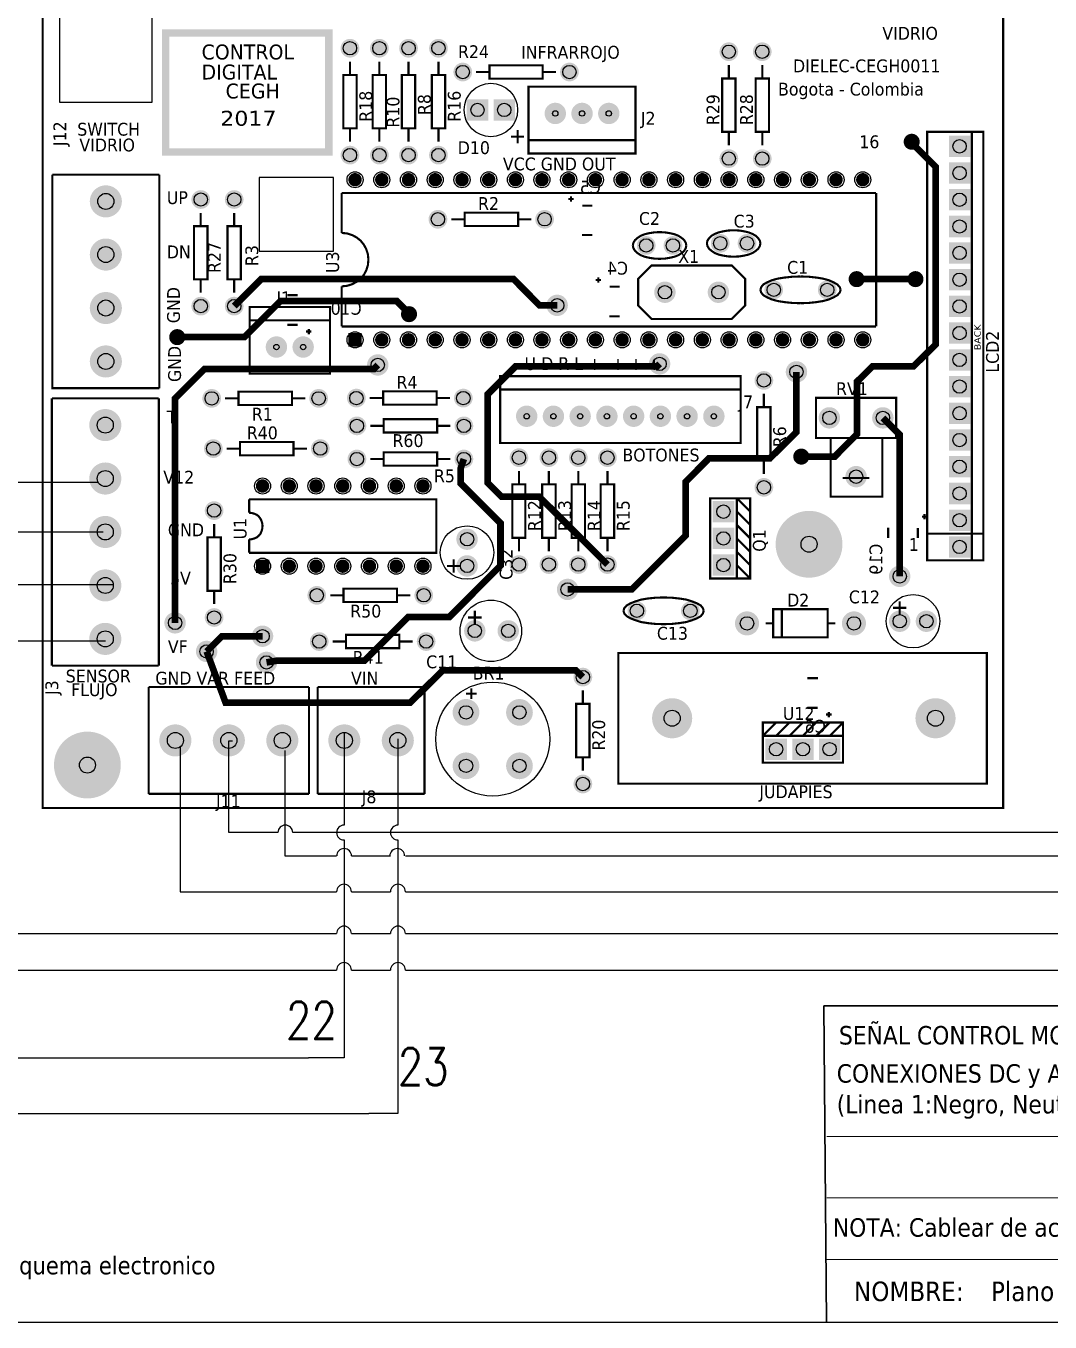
# Model space of a CAD drawing. Header units: millimetres. Extents: x 123.5 to 144.3, y 105.4 to 121.6.
# Drawn here: x 128.07 to 134.97, y 105.41 to 114.14 of the extents above; entities that cross this region are included whole.
import ezdxf
from ezdxf.enums import TextEntityAlignment as Align

# ---------------------------------------------------------------- set-up
doc = ezdxf.new("R2010")
doc.units = ezdxf.units.MM
doc.linetypes.add('CENTERX2', pattern=[20.32, 12.7, -2.54, 2.54, -2.54])
for name, color, linetype in [('12632256', 7, 'Continuous'), ('BLK_12AWG', 7, 'Continuous'), ('DESC', 250, 'Continuous'), ('WIRES', 7, 'Continuous')]:
    doc.layers.add(name, color=color, linetype=linetype)
doc.layers.add('WIRENO', color=7, linetype='Continuous', true_color=0x000000)
doc.styles.add('SLDTEXTSTYLE0', font='tahoma.ttf')
doc.styles.get("Standard").update_dxf_attribs({"font": 'tahoma.ttf'})
doc.styles.add('WD', font='romans.shx')

# ---------------------------------------------------------------- blocks, each defined once
blk = doc.blocks.new('EPAD')
at = {"const_width": 0.5}
blk.add_lwpolyline([(-0.25, 0, 1), (0.25, 0, 1)], format="xyb", close=True, dxfattribs=at)
blk = doc.blocks.new('RPAD')
blk.add_trace([(-0.5, -0.5), (-0.5, 0.5), (0.5, -0.5), (0.5, 0.5)])
blk = doc.blocks.new('tarr')
for points, const_width in [([(128.3571, 111.4191), (131.9491, 111.4191), (131.9491, 115.7411), (128.3571, 115.7411), (128.3571, 111.4191)], 0.008), ([(128.8171, 113.8741), (129.4271, 113.8741), (129.4271, 114.3191), (128.8171, 114.3191), (128.8171, 113.8741)], 0.028), ([(129.5061, 114.2121), (129.5061, 114.1621)], 0.008), ([(129.6161, 114.2121), (129.6161, 114.1621)], 0.008), ([(129.7251, 114.2121), (129.7251, 114.1621)], 0.008), ([(129.8371, 114.2121), (129.8371, 114.1621)], 0.008), ([(129.4811, 113.9621), (129.5311, 113.9621), (129.5311, 114.1621), (129.4811, 114.1621), (129.4811, 113.9621)], 0.008), ([(129.5911, 113.9621), (129.6411, 113.9621), (129.6411, 114.1621), (129.5911, 114.1621), (129.5911, 113.9621)], 0.008), ([(129.7001, 113.9621), (129.7501, 113.9621), (129.7501, 114.1621), (129.7001, 114.1621), (129.7001, 113.9621)], 0.008), ([(129.8121, 113.9621), (129.8621, 113.9621), (129.8621, 114.1621), (129.8121, 114.1621), (129.8121, 113.9621)], 0.008), ([(130.0281, 114.1731), (129.9781, 114.1731)], 0.008), ([(130.0281, 114.1481), (130.2271, 114.1481), (130.2271, 114.1981), (130.0281, 114.1981), (130.0281, 114.1481)], 0.008), ([(130.2771, 114.1731), (130.2271, 114.1731)], 0.008), ([(130.9231, 114.1491), (130.9231, 114.1991)], 0.008), ([(131.0481, 114.1491), (131.0481, 114.1991)], 0.008), ([(130.1741, 113.8681), (130.5741, 113.8681), (130.5741, 114.1181), (130.1741, 114.1181), (130.1741, 113.8681)], 0.008), ([(130.8981, 113.9491), (130.9481, 113.9491), (130.9481, 114.1491), (130.8981, 114.1491), (130.8981, 113.9491)], 0.008), ([(131.0231, 113.9491), (131.0731, 113.9491), (131.0731, 114.1491), (131.0231, 114.1491), (131.0231, 113.9491)], 0.008), ([(129.5061, 113.9621), (129.5061, 113.9121)], 0.008), ([(129.6161, 113.9621), (129.6161, 113.9121)], 0.008), ([(129.7251, 113.9621), (129.7251, 113.9121)], 0.008), ([(129.8371, 113.9621), (129.8371, 113.9121)], 0.008), ([(130.1571, 113.9311), (130.1081, 113.9311)], 0.008), ([(130.1331, 113.9061), (130.1331, 113.9561)], 0.008), ([(130.9231, 113.8991), (130.9231, 113.9491)], 0.008), ([(131.0481, 113.8991), (131.0481, 113.9491)], 0.008), ([(131.1941, 112.7341), (131.3191, 112.7341), (131.4021, 112.8181), (131.4021, 113.0141), (131.4611, 113.0721), (131.6141, 113.0721), (131.6961, 113.1531), (131.6961, 113.8191), (131.6051, 113.9101), (131.6071, 113.9121)], 0.025), ([(131.6651, 112.3461), (131.8751, 112.3461), (131.8751, 113.9491), (131.6651, 113.9491), (131.6651, 112.3461)], 0.008), ([(131.8321, 112.3491), (131.8321, 113.9461)], 0.008), ([(130.5741, 113.9181), (130.1741, 113.9181)], 0.008), ([(128.7931, 113.7891), (128.3931, 113.7891)], 0.008), ([(128.7931, 112.9901), (128.3931, 112.9901), (128.3931, 113.7891)], 0.008), ([(128.7931, 113.7891), (128.7931, 112.9901)], 0.008), ([(129.4751, 113.5711), (129.4751, 113.7201)], 0.008), ([(129.4751, 113.7201), (131.4741, 113.7201)], 0.008), ([(130.3431, 113.6981), (130.3231, 113.6981)], 0.008), ([(130.3331, 113.6881), (130.3331, 113.7081)], 0.008), ([(131.4741, 113.7201), (131.4741, 113.2211)], 0.008), ([(128.9481, 113.5961), (128.9481, 113.6461)], 0.008), ([(129.0731, 113.5961), (129.0731, 113.6461)], 0.008), ([(129.9351, 113.5971), (130.1351, 113.5971), (130.1351, 113.6471), (129.9351, 113.6471), (129.9351, 113.5971)], 0.008), ([(130.4131, 113.6731), (130.3751, 113.6731)], 0.008), ([(128.9231, 113.3971), (128.9731, 113.3971), (128.9731, 113.5961), (128.9231, 113.5961), (128.9231, 113.3971)], 0.008), ([(129.0481, 113.3971), (129.0981, 113.3971), (129.0981, 113.5961), (129.0481, 113.5961), (129.0481, 113.3971)], 0.008), ([(129.8851, 113.6221), (129.9351, 113.6221)], 0.008), ([(130.1351, 113.6221), (130.1841, 113.6221)], 0.008), ([(130.8411, 113.5321), (130.8431, 113.5421), (130.8491, 113.5511), (130.8581, 113.5601), (130.8701, 113.5671), (130.8851, 113.5731), (130.9021, 113.5771), (130.9211, 113.5801), (130.9411, 113.5811)], 0.008), ([(131.0411, 113.5321), (131.0391, 113.5421), (131.0331, 113.5511), (131.0241, 113.5601), (131.0121, 113.5671), (130.9971, 113.5731), (130.9801, 113.5771), (130.9611, 113.5801), (130.9411, 113.5811)], 0.008), ([(129.5751, 113.4711), (129.5731, 113.4911), (129.5671, 113.5101), (129.5581, 113.5271), (129.5461, 113.5421), (129.5311, 113.5541), (129.5141, 113.5631), (129.4951, 113.5691), (129.4751, 113.5711)], 0.008), ([(130.4131, 113.5631), (130.3741, 113.5631)], 0.008), ([(130.5641, 113.5241), (130.5661, 113.5341), (130.5721, 113.5441), (130.5811, 113.5521), (130.5931, 113.5601), (130.6081, 113.5661), (130.6251, 113.5701), (130.6441, 113.5731), (130.6641, 113.5741)], 0.008), ([(130.7641, 113.5241), (130.7621, 113.5341), (130.7561, 113.5441), (130.7471, 113.5521), (130.7351, 113.5601), (130.7201, 113.5661), (130.7031, 113.5701), (130.6841, 113.5731), (130.6641, 113.5741)], 0.008), ([(130.8411, 113.5321), (130.8431, 113.5221), (130.8491, 113.5121), (130.8581, 113.5041), (130.8701, 113.4961), (130.8851, 113.4901), (130.9021, 113.4861), (130.9211, 113.4831), (130.9411, 113.4821)], 0.008), ([(131.0411, 113.5321), (131.0391, 113.5221), (131.0331, 113.5121), (131.0241, 113.5041), (131.0121, 113.4961), (130.9971, 113.4901), (130.9801, 113.4861), (130.9611, 113.4831), (130.9411, 113.4821)], 0.008), ([(130.5641, 113.5241), (130.5661, 113.5141), (130.5721, 113.5041), (130.5811, 113.4961), (130.5931, 113.4881), (130.6081, 113.4821), (130.6251, 113.4781), (130.6441, 113.4751), (130.6641, 113.4741)], 0.008), ([(130.7641, 113.5241), (130.7621, 113.5141), (130.7561, 113.5041), (130.7471, 113.4961), (130.7351, 113.4881), (130.7201, 113.4821), (130.7031, 113.4781), (130.6841, 113.4751), (130.6641, 113.4741)], 0.008), ([(129.5751, 113.4711), (129.5731, 113.4501), (129.5671, 113.4311), (129.5581, 113.4141), (129.5461, 113.4001), (129.5311, 113.3881), (129.5141, 113.3791), (129.4951, 113.3731), (129.4751, 113.3711)], 0.008), ([(130.6341, 113.4491), (130.9341, 113.4491), (130.9841, 113.3991), (130.9841, 113.2991), (130.9341, 113.2491), (130.6341, 113.2491), (130.5841, 113.2991), (130.5841, 113.3991), (130.6341, 113.4491)], 0.008), ([(128.9481, 113.3471), (128.9481, 113.3971)], 0.008), ([(129.0731, 113.2971), (129.1741, 113.3981), (130.1181, 113.3981), (130.2151, 113.3001), (130.2811, 113.3001)], 0.025), ([(129.0731, 113.3471), (129.0731, 113.3971)], 0.008), ([(130.4451, 113.3951), (130.4251, 113.3951)], 0.008), ([(130.4351, 113.3851), (130.4351, 113.4051)], 0.008), ([(131.0411, 113.3581), (131.0441, 113.3681), (131.0521, 113.3781), (131.0661, 113.3861), (131.0841, 113.3941), (131.1061, 113.4001), (131.1321, 113.4041), (131.1601, 113.4071), (131.1911, 113.4081)], 0.008), ([(131.3411, 113.3581), (131.3381, 113.3681), (131.3291, 113.3781), (131.3151, 113.3861), (131.2971, 113.3941), (131.2751, 113.4001), (131.2501, 113.4041), (131.2221, 113.4071), (131.1911, 113.4081)], 0.008), ([(131.4011, 113.3981), (131.6311, 113.3981), (131.6211, 113.3981)], 0.025), ([(129.2721, 113.3381), (129.3111, 113.3381)], 0.008), ([(129.4751, 113.2211), (129.4751, 113.3711)], 0.008), ([(130.5151, 113.3701), (130.4771, 113.3701)], 0.008), ([(131.0411, 113.3581), (131.0441, 113.3481), (131.0521, 113.3381), (131.0661, 113.3301), (131.0841, 113.3221), (131.1061, 113.3161), (131.1321, 113.3121), (131.1601, 113.3091), (131.1911, 113.3081)], 0.008), ([(131.3411, 113.3581), (131.3381, 113.3481), (131.3291, 113.3381), (131.3151, 113.3301), (131.2971, 113.3221), (131.2751, 113.3161), (131.2501, 113.3121), (131.2221, 113.3091), (131.1911, 113.3081)], 0.008), ([(128.8601, 113.1811), (129.1111, 113.1811), (129.2461, 113.3161), (129.6811, 113.3161), (129.7271, 113.2701), (129.7271, 113.2671)], 0.025), ([(129.1311, 113.0441), (129.4311, 113.0441), (129.4311, 113.2941), (129.1311, 113.2941), (129.1311, 113.0441)], 0.008), ([(129.1311, 113.2441), (129.4311, 113.2441)], 0.008), ([(130.5151, 113.2591), (130.4761, 113.2591)], 0.008), ([(129.2721, 113.2271), (129.3101, 113.2271)], 0.008), ([(129.3421, 113.2021), (129.3621, 113.2021)], 0.008), ([(129.3521, 113.2121), (129.3521, 113.1921)], 0.008), ([(129.4751, 113.2211), (131.4741, 113.2211)], 0.008), ([(128.8521, 112.1121), (128.8521, 112.9521), (128.9621, 113.0621), (129.5961, 113.0621), (129.6101, 113.0771)], 0.025), ([(130.4691, 112.3301), (130.2141, 112.5841), (130.0731, 112.5841), (130.0211, 112.6361), (130.0211, 112.9671), (130.1261, 113.0721), (130.6551, 113.0721), (130.6641, 113.0811)], 0.025), ([(130.3201, 112.2371), (130.5601, 112.2371), (130.7611, 112.4381), (130.7611, 112.6391), (130.8481, 112.7271), (131.0761, 112.7271), (131.1761, 112.8261), (131.1761, 113.0511)], 0.025), ([(130.0681, 112.7851), (130.9671, 112.7851), (130.9671, 113.0351), (130.0681, 113.0351), (130.0681, 112.7851)], 0.008), ([(128.7911, 112.9521), (128.3911, 112.9521)], 0.008), ([(128.3911, 112.9521), (128.3911, 111.9521)], 0.008), ([(128.7911, 111.9521), (128.7911, 112.9521)], 0.008), ([(129.0891, 112.9521), (129.0391, 112.9521)], 0.008), ([(129.0891, 112.9271), (129.2891, 112.9271), (129.2891, 112.9771), (129.0891, 112.9771), (129.0891, 112.9271)], 0.008), ([(129.3391, 112.9521), (129.2891, 112.9521)], 0.008), ([(129.5801, 112.9531), (129.6301, 112.9531)], 0.008), ([(129.6301, 112.9281), (129.8301, 112.9281), (129.8301, 112.9781), (129.6301, 112.9781), (129.6301, 112.9281)], 0.008), ([(129.8301, 112.9531), (129.8801, 112.9531)], 0.008), ([(130.0681, 112.9851), (130.9671, 112.9851)], 0.008), ([(131.0541, 112.9691), (131.0541, 112.9191)], 0.008), ([(131.2491, 112.8041), (131.5491, 112.8041), (131.5491, 112.9541), (131.2491, 112.9541), (131.2491, 112.8041)], 0.008), ([(131.0291, 112.7191), (131.0791, 112.7191), (131.0791, 112.9191), (131.0291, 112.9191), (131.0291, 112.7191)], 0.008), ([(129.6321, 112.8241), (129.8321, 112.8241), (129.8321, 112.8741), (129.6321, 112.8741), (129.6321, 112.8241)], 0.008), ([(131.4991, 112.8791), (131.5621, 112.8161), (131.5621, 112.2861)], 0.025), ([(129.6321, 112.8491), (129.5821, 112.8491)], 0.008), ([(129.8821, 112.8491), (129.8321, 112.8491)], 0.008), ([(131.3041, 112.5841), (131.4971, 112.5841), (131.4971, 112.8041), (131.3041, 112.8041), (131.3041, 112.5841)], 0.008), ([(129.0451, 112.7641), (129.0951, 112.7641)], 0.008), ([(129.0951, 112.7391), (129.2951, 112.7391), (129.2951, 112.7891), (129.0951, 112.7891), (129.0951, 112.7391)], 0.008), ([(129.2951, 112.7641), (129.3451, 112.7641)], 0.008), ([(129.1941, 111.9641), (129.2301, 111.9701), (129.5601, 111.9701), (129.7241, 112.1341), (129.8781, 112.1341), (130.0691, 112.3261), (130.0691, 112.4851), (129.9201, 112.6341), (129.9201, 112.6901), (129.9321, 112.7251)], 0.025), ([(129.6321, 112.7251), (129.5821, 112.7251)], 0.008), ([(129.6321, 112.7001), (129.8321, 112.7001), (129.8321, 112.7501), (129.6321, 112.7501), (129.6321, 112.7001)], 0.008), ([(129.8821, 112.7251), (129.8321, 112.7251)], 0.008), ([(131.0541, 112.7191), (131.0541, 112.6691)], 0.008), ([(130.1381, 112.6801), (130.1381, 112.6301)], 0.008), ([(130.2501, 112.6801), (130.2501, 112.6301)], 0.008), ([(130.3601, 112.6801), (130.3601, 112.6301)], 0.008), ([(130.4691, 112.6801), (130.4691, 112.6301)], 0.008), ([(130.1131, 112.4301), (130.1621, 112.4301), (130.1621, 112.6301), (130.1131, 112.6301), (130.1131, 112.4301)], 0.008), ([(130.2251, 112.4301), (130.2751, 112.4301), (130.2751, 112.6301), (130.2251, 112.6301), (130.2251, 112.4301)], 0.008), ([(130.3351, 112.4301), (130.3851, 112.4301), (130.3851, 112.6301), (130.3351, 112.6301), (130.3351, 112.4301)], 0.008), ([(130.4441, 112.4301), (130.4941, 112.4301), (130.4941, 112.6301), (130.4441, 112.6301), (130.4441, 112.4301)], 0.008), ([(131.4491, 112.6541), (131.3491, 112.6541)], 0.008), ([(129.1291, 112.5241), (129.1291, 112.5741)], 0.008), ([(129.1291, 112.3741), (129.8291, 112.3741), (129.8291, 112.5741), (129.1291, 112.5741)], 0.008), ([(130.8531, 112.2781), (130.9531, 112.2781), (130.9531, 112.5781), (130.8531, 112.5781), (130.8531, 112.2781)], 0.008), ([(130.9531, 112.5781), (131.0031, 112.5781), (131.0031, 112.2781), (130.9531, 112.2781)], 0.008), ([(130.9531, 112.5781), (131.0031, 112.5281)], 0.008), ([(129.1791, 112.4741), (129.1781, 112.4841), (129.1751, 112.4941), (129.1711, 112.5021), (129.1651, 112.5101), (129.1581, 112.5161), (129.1491, 112.5201), (129.1391, 112.5231), (129.1291, 112.5241)], 0.008), ([(130.9531, 112.5281), (131.0031, 112.4781)], 0.008), ([(131.6551, 112.4991), (131.6551, 112.5191)], 0.008), ([(128.9981, 112.4821), (128.9981, 112.4321)], 0.008), ([(129.1791, 112.4741), (129.1781, 112.4641), (129.1751, 112.4541), (129.1711, 112.4451), (129.1651, 112.4381), (129.1581, 112.4321), (129.1491, 112.4281), (129.1391, 112.4251), (129.1291, 112.4241)], 0.008), ([(130.9531, 112.4781), (131.0031, 112.4281)], 0.008), ([(131.5191, 112.4291), (131.5191, 112.4681)], 0.008), ([(131.6301, 112.4291), (131.6301, 112.4671)], 0.008), ([(131.6451, 112.5091), (131.6651, 112.5091)], 0.008), ([(128.9731, 112.2321), (129.0231, 112.2321), (129.0231, 112.4321), (128.9731, 112.4321), (128.9731, 112.2321)], 0.008), ([(129.1291, 112.3741), (129.1291, 112.4241)], 0.008), ([(130.1381, 112.4301), (130.1381, 112.3801)], 0.008), ([(130.2501, 112.4301), (130.2501, 112.3801)], 0.008), ([(130.3601, 112.4301), (130.3601, 112.3801)], 0.008), ([(130.4691, 112.4301), (130.4691, 112.3801)], 0.008), ([(130.9531, 112.4281), (131.0031, 112.3781)], 0.008), ([(131.6691, 112.4461), (131.8711, 112.4461)], 0.008), ([(130.9531, 112.3781), (131.0031, 112.3281)], 0.008), ([(129.8691, 112.3251), (129.9191, 112.3251)], 0.008), ([(129.8941, 112.3001), (129.8941, 112.3501)], 0.008), ([(130.9531, 112.3281), (131.0031, 112.2781)], 0.008), ([(128.9981, 112.2321), (128.9981, 112.1821)], 0.008), ([(129.4821, 112.1901), (129.6821, 112.1901), (129.6821, 112.2401), (129.4821, 112.2401), (129.4821, 112.1901)], 0.008), ([(129.4821, 112.2151), (129.4321, 112.2151)], 0.008), ([(129.7321, 112.2151), (129.6821, 112.2151)], 0.008), ([(130.5291, 112.1571), (130.5321, 112.1671), (130.5411, 112.1771), (130.5551, 112.1851), (130.5731, 112.1921), (130.5951, 112.1991), (130.6201, 112.2031), (130.6481, 112.2061), (130.6791, 112.2071)], 0.008), ([(130.8291, 112.1571), (130.8261, 112.1671), (130.8181, 112.1771), (130.8041, 112.1851), (130.7861, 112.1921), (130.7641, 112.1991), (130.7381, 112.2031), (130.7101, 112.2061), (130.6791, 112.2071)], 0.008), ([(131.5621, 112.1931), (131.5621, 112.1431)], 0.008), ([(129.9481, 112.1321), (129.9981, 112.1321)], 0.008), ([(129.9731, 112.1571), (129.9731, 112.1071)], 0.008), ([(130.5291, 112.1571), (130.5321, 112.1471), (130.5411, 112.1371), (130.5551, 112.1291), (130.5731, 112.1221), (130.5951, 112.1151), (130.6201, 112.1111), (130.6481, 112.1081), (130.6791, 112.1071)], 0.008), ([(130.8291, 112.1571), (130.8261, 112.1471), (130.8181, 112.1371), (130.8041, 112.1291), (130.7861, 112.1221), (130.7641, 112.1151), (130.7381, 112.1111), (130.7101, 112.1081), (130.6791, 112.1071)], 0.008), ([(131.0891, 112.0581), (131.2931, 112.0581), (131.2931, 112.1631), (131.0891, 112.1631), (131.0891, 112.0581)], 0.008), ([(131.1211, 112.1621), (131.1211, 112.0591)], 0.008), ([(131.5371, 112.1681), (131.5871, 112.1681)], 0.008), ([(131.0611, 112.1101), (131.0891, 112.1101)], 0.008), ([(131.2931, 112.1101), (131.3211, 112.1101)], 0.008), ([(128.9701, 112.0051), (129.0271, 112.0621), (129.1791, 112.0621)], 0.025), ([(129.4911, 112.0421), (129.4411, 112.0421)], 0.008), ([(129.4911, 112.0171), (129.6911, 112.0171), (129.6911, 112.0671), (129.4911, 112.0671), (129.4911, 112.0171)], 0.008), ([(129.7411, 112.0421), (129.6911, 112.0421)], 0.008), ([(128.9701, 112.0051), (129.0411, 111.8131), (129.7311, 111.8131), (129.8531, 111.9341), (130.3511, 111.9341), (130.3771, 111.9091)], 0.025), ([(130.5101, 111.5101), (131.8881, 111.5101), (131.8881, 111.9991), (130.5101, 111.9991), (130.5101, 111.5101)], 0.008), ([(128.7911, 111.9521), (128.3911, 111.9521)], 0.008), ([(131.2171, 111.9051), (131.2561, 111.9051)], 0.008), ([(128.7531, 111.8721), (128.7531, 111.4721)], 0.008), ([(129.3531, 111.8721), (128.7531, 111.8721)], 0.008), ([(129.3531, 111.8721), (129.3531, 111.4721)], 0.008), ([(129.3851, 111.8721), (129.3851, 111.4721)], 0.008), ([(129.3851, 111.8721), (129.7851, 111.8721)], 0.008), ([(129.7851, 111.8721), (129.7851, 111.4721)], 0.008), ([(129.9401, 111.8471), (129.9801, 111.8471)], 0.008), ([(129.9601, 111.8671), (129.9601, 111.8271)], 0.008), ([(130.3771, 111.8591), (130.3771, 111.8091)], 0.008), ([(130.3521, 111.6091), (130.4021, 111.6091), (130.4021, 111.8091), (130.3521, 111.8091), (130.3521, 111.6091)], 0.008), ([(131.2171, 111.7941), (131.2551, 111.7941)], 0.008), ([(131.0501, 111.6891), (131.0501, 111.7391), (131.3501, 111.7391), (131.3501, 111.6891)], 0.008), ([(131.0501, 111.6891), (131.1001, 111.7391)], 0.008), ([(131.1001, 111.6891), (131.1501, 111.7391)], 0.008), ([(131.1501, 111.6891), (131.2001, 111.7391)], 0.008), ([(131.2001, 111.6891), (131.2501, 111.7391)], 0.008), ([(131.2501, 111.6891), (131.3001, 111.7391)], 0.008), ([(131.2871, 111.7691), (131.3071, 111.7691)], 0.008), ([(131.2971, 111.7791), (131.2971, 111.7591)], 0.008), ([(131.3001, 111.6891), (131.3501, 111.7391)], 0.008), ([(131.0501, 111.5891), (131.3501, 111.5891), (131.3501, 111.6891), (131.0501, 111.6891), (131.0501, 111.5891)], 0.008), ([(130.3771, 111.6091), (130.3771, 111.5591)], 0.008), ([(128.7531, 111.4721), (129.3531, 111.4721)], 0.008), ([(129.3851, 111.4721), (129.7851, 111.4721)], 0.008)]:
    blk.add_lwpolyline(points, dxfattribs=dict(const_width=const_width))
for points in [[(128.7661, 114.0601), (128.7661, 115.3811), (128.4201, 115.3811), (128.4201, 114.0601), (128.7661, 114.0601)], [(129.1661, 113.5031), (129.4441, 113.5031), (129.4441, 113.7781), (129.1661, 113.7781), (129.1661, 113.5031)]]:
    blk.add_lwpolyline(points)
for centre, radius in [((129.5061, 114.2621), 0.025), ((129.6161, 114.2621), 0.025), ((129.7251, 114.2621), 0.025), ((129.8371, 114.2621), 0.025), ((130.9231, 114.2491), 0.025), ((131.0481, 114.2491), 0.025), ((129.9281, 114.1731), 0.025), ((130.3271, 114.1731), 0.025), ((129.9831, 114.0311), 0.025), ((130.0831, 114.0311), 0.025), ((130.2741, 114.0181), 0.01), ((130.3741, 114.0181), 0.01), ((130.4741, 114.0181), 0.01), ((131.6071, 113.9121), 0.025), ((129.5061, 113.8621), 0.025), ((129.6161, 113.8621), 0.025), ((129.7251, 113.8621), 0.025), ((129.8371, 113.8621), 0.025), ((130.9231, 113.8491), 0.025), ((131.0481, 113.8491), 0.025), ((131.7861, 113.8951), 0.025), ((129.5251, 113.7701), 0.03), ((129.6251, 113.7701), 0.03), ((129.7251, 113.7701), 0.03), ((129.8251, 113.7701), 0.03), ((129.9251, 113.7701), 0.03), ((130.0251, 113.7701), 0.03), ((130.1251, 113.7701), 0.03), ((130.2241, 113.7701), 0.03), ((130.3241, 113.7701), 0.03), ((130.4241, 113.7701), 0.03), ((130.5241, 113.7701), 0.03), ((130.6241, 113.7701), 0.03), ((130.7241, 113.7701), 0.03), ((130.8241, 113.7701), 0.03), ((130.9241, 113.7701), 0.03), ((131.0241, 113.7701), 0.03), ((131.1241, 113.7701), 0.03), ((131.2241, 113.7701), 0.03), ((131.3241, 113.7701), 0.03), ((131.4241, 113.7701), 0.03), ((131.7861, 113.7951), 0.025), ((128.5931, 113.6891), 0.03), ((128.9481, 113.6961), 0.025), ((129.0731, 113.6961), 0.025), ((131.7861, 113.6951), 0.025), ((129.8351, 113.6221), 0.025), ((130.2341, 113.6221), 0.025), ((131.7861, 113.5951), 0.025), ((130.6141, 113.5241), 0.025), ((130.7141, 113.5241), 0.025), ((130.8911, 113.5321), 0.025), ((130.9911, 113.5321), 0.025), ((128.5931, 113.4901), 0.03), ((131.7861, 113.4961), 0.025), ((131.4011, 113.3981), 0.025), ((131.6211, 113.3981), 0.025), ((131.7861, 113.3961), 0.025), ((130.6841, 113.3491), 0.025), ((130.8841, 113.3491), 0.025), ((131.0911, 113.3581), 0.025), ((131.2911, 113.3581), 0.025), ((128.5931, 113.2901), 0.03), ((128.9481, 113.2971), 0.025), ((129.0731, 113.2971), 0.025), ((129.7271, 113.2671), 0.025), ((130.2811, 113.3001), 0.025), ((131.7861, 113.2961), 0.025), ((128.8601, 113.1811), 0.025), ((129.5251, 113.1711), 0.03), ((129.6251, 113.1711), 0.03), ((129.7251, 113.1711), 0.03), ((129.8251, 113.1711), 0.03), ((129.9251, 113.1711), 0.03), ((130.0251, 113.1711), 0.03), ((130.1251, 113.1711), 0.03), ((130.2241, 113.1711), 0.03), ((130.3241, 113.1711), 0.03), ((130.4241, 113.1711), 0.03), ((130.5241, 113.1711), 0.03), ((130.6241, 113.1711), 0.03), ((130.7241, 113.1711), 0.03), ((130.8241, 113.1711), 0.03), ((130.9241, 113.1711), 0.03), ((131.0241, 113.1711), 0.03), ((131.1241, 113.1711), 0.03), ((131.2241, 113.1711), 0.03), ((131.3241, 113.1711), 0.03), ((131.4241, 113.1711), 0.03), ((131.7861, 113.1961), 0.025), ((129.2311, 113.1441), 0.01), ((129.3311, 113.1441), 0.01), ((128.5931, 113.0901), 0.03), ((129.6101, 113.0771), 0.025), ((130.6641, 113.0811), 0.025), ((131.7861, 113.0961), 0.025), ((131.1761, 113.0511), 0.025), ((131.0541, 113.0191), 0.025), ((131.7861, 112.9961), 0.025), ((128.9891, 112.9521), 0.025), ((129.3891, 112.9521), 0.025), ((129.5301, 112.9531), 0.025), ((129.9301, 112.9531), 0.025), ((131.2991, 112.8791), 0.025), ((131.4991, 112.8791), 0.025), ((131.7861, 112.8961), 0.025), ((128.5911, 112.8521), 0.03), ((129.5321, 112.8491), 0.025), ((129.9321, 112.8491), 0.025), ((130.1671, 112.8851), 0.01), ((130.2671, 112.8851), 0.01), ((130.3671, 112.8851), 0.01), ((130.4671, 112.8851), 0.01), ((130.5671, 112.8851), 0.01), ((130.6671, 112.8851), 0.01), ((130.7671, 112.8851), 0.01), ((130.8671, 112.8851), 0.01), ((131.7861, 112.7961), 0.025), ((128.9951, 112.7641), 0.025), ((129.3951, 112.7641), 0.025), ((131.1941, 112.7341), 0.025), ((129.5321, 112.7251), 0.025), ((129.9321, 112.7251), 0.025), ((130.1381, 112.7301), 0.025), ((130.2501, 112.7301), 0.025), ((130.3601, 112.7301), 0.025), ((130.4691, 112.7301), 0.025), ((131.7861, 112.6961), 0.025), ((128.5911, 112.6521), 0.03), ((131.3991, 112.6591), 0.025), ((129.1791, 112.6241), 0.03), ((129.2791, 112.6241), 0.03), ((129.3791, 112.6241), 0.03), ((129.4791, 112.6241), 0.03), ((129.5791, 112.6241), 0.03), ((129.6791, 112.6241), 0.03), ((129.7791, 112.6241), 0.03), ((131.0541, 112.6191), 0.025), ((131.7861, 112.5961), 0.025), ((128.9981, 112.5321), 0.025), ((130.9031, 112.5281), 0.025), ((131.7861, 112.4961), 0.025), ((128.5911, 112.4521), 0.03), ((129.9441, 112.4251), 0.025), ((130.9031, 112.4281), 0.025), ((131.2231, 112.4061), 0.03), ((131.7861, 112.3961), 0.025), ((129.1791, 112.3241), 0.03), ((129.2791, 112.3241), 0.03), ((129.3791, 112.3241), 0.03), ((129.4791, 112.3241), 0.03), ((129.5791, 112.3241), 0.03), ((129.6791, 112.3241), 0.03), ((129.7791, 112.3241), 0.03), ((129.9441, 112.3251), 0.025), ((130.1381, 112.3301), 0.025), ((130.2501, 112.3301), 0.025), ((130.3601, 112.3301), 0.025), ((130.4691, 112.3301), 0.025), ((130.9031, 112.3281), 0.025), ((128.5911, 112.2521), 0.03), ((131.5621, 112.2861), 0.025), ((129.3821, 112.2151), 0.025), ((129.7821, 112.2151), 0.025), ((130.3201, 112.2371), 0.025), ((130.5791, 112.1571), 0.025), ((130.7791, 112.1571), 0.025), ((128.8521, 112.1121), 0.025), ((128.9981, 112.1321), 0.025), ((130.9911, 112.1101), 0.025), ((131.3911, 112.1101), 0.025), ((131.5621, 112.1181), 0.025), ((131.6621, 112.1181), 0.025), ((128.5911, 112.0521), 0.03), ((129.1791, 112.0621), 0.025), ((129.9731, 112.0821), 0.025), ((130.0981, 112.0821), 0.025), ((129.3911, 112.0421), 0.025), ((129.7911, 112.0421), 0.025), ((128.9701, 112.0051), 0.025), ((129.1941, 111.9641), 0.025), ((130.3771, 111.9091), 0.025), ((129.9401, 111.7771), 0.025), ((130.1401, 111.7771), 0.025), ((130.7111, 111.7551), 0.03), ((131.6961, 111.7551), 0.03), ((128.8531, 111.6721), 0.03), ((129.0531, 111.6721), 0.03), ((129.2531, 111.6721), 0.03), ((129.4851, 111.6721), 0.03), ((129.6851, 111.6721), 0.03), ((131.1001, 111.6391), 0.025), ((131.2001, 111.6391), 0.025), ((131.3001, 111.6391), 0.025), ((128.5241, 111.5801), 0.03), ((129.9401, 111.5771), 0.025), ((130.1401, 111.5771), 0.025), ((130.3771, 111.5091), 0.025)]:
    blk.add_circle(centre, radius)
at = {"layer": '12632256'}
for centre, radius in [((130.0331, 114.0311), 0.1), ((130.0331, 114.0311), 0), ((129.9441, 112.3751), 0.1), ((130.0331, 112.0821), 0.115), ((131.6121, 112.1181), 0.1), ((130.0401, 111.6771), 0.213)]:
    blk.add_circle(centre, radius, dxfattribs=at)
for name, p, xscale, yscale in [('EPAD', (129.5061, 114.2621), 0.07, 0.07), ('EPAD', (129.6161, 114.2621), 0.07, 0.07), ('EPAD', (129.7251, 114.2621), 0.07, 0.07), ('EPAD', (129.8371, 114.2621), 0.07, 0.07), ('EPAD', (130.9231, 114.2491), 0.07, 0.07), ('EPAD', (131.0481, 114.2491), 0.07, 0.07), ('EPAD', (129.9281, 114.1731), 0.07, 0.07), ('EPAD', (130.3271, 114.1731), 0.07, 0.07), ('EPAD', (130.2741, 114.0181), 0.08, 0.08), ('EPAD', (130.3741, 114.0181), 0.08, 0.08), ('EPAD', (130.4741, 114.0181), 0.08, 0.08), ('EPAD', (131.6071, 113.9121), 0.06, 0.06), ('EPAD', (129.5061, 113.8621), 0.07, 0.07), ('EPAD', (129.6161, 113.8621), 0.07, 0.07), ('EPAD', (129.7251, 113.8621), 0.07, 0.07), ('EPAD', (129.8371, 113.8621), 0.07, 0.07), ('EPAD', (130.9231, 113.8491), 0.07, 0.07), ('EPAD', (131.0481, 113.8491), 0.07, 0.07), ('EPAD', (129.5251, 113.7701), 0.05, 0.05), ('EPAD', (129.6251, 113.7701), 0.05, 0.05), ('EPAD', (129.7251, 113.7701), 0.05, 0.05), ('EPAD', (129.8251, 113.7701), 0.05, 0.05), ('EPAD', (129.9251, 113.7701), 0.05, 0.05), ('EPAD', (130.0251, 113.7701), 0.05, 0.05), ('EPAD', (130.1251, 113.7701), 0.05, 0.05), ('EPAD', (130.2241, 113.7701), 0.05, 0.05), ('EPAD', (130.3241, 113.7701), 0.05, 0.05), ('EPAD', (130.4241, 113.7701), 0.05, 0.05), ('EPAD', (130.5241, 113.7701), 0.05, 0.05), ('EPAD', (130.6241, 113.7701), 0.05, 0.05), ('EPAD', (130.7241, 113.7701), 0.05, 0.05), ('EPAD', (130.8241, 113.7701), 0.05, 0.05), ('EPAD', (130.9241, 113.7701), 0.05, 0.05), ('EPAD', (131.0241, 113.7701), 0.05, 0.05), ('EPAD', (131.1241, 113.7701), 0.05, 0.05), ('EPAD', (131.2241, 113.7701), 0.05, 0.05), ('EPAD', (131.3241, 113.7701), 0.05, 0.05), ('EPAD', (131.4241, 113.7701), 0.05, 0.05), ('EPAD', (128.5931, 113.6891), 0.12, 0.12), ('EPAD', (128.9481, 113.6961), 0.07, 0.07), ('EPAD', (129.0731, 113.6961), 0.07, 0.07), ('EPAD', (129.8351, 113.6221), 0.07, 0.07), ('EPAD', (130.2341, 113.6221), 0.07, 0.07), ('EPAD', (128.5931, 113.4901), 0.12, 0.12), ('EPAD', (130.6141, 113.5241), 0.07, 0.07), ('EPAD', (130.7141, 113.5241), 0.07, 0.07), ('EPAD', (130.8911, 113.5321), 0.07, 0.07), ('EPAD', (130.9911, 113.5321), 0.07, 0.07), ('EPAD', (130.6841, 113.3491), 0.08, 0.08), ('EPAD', (130.8841, 113.3491), 0.08, 0.08), ('EPAD', (131.0911, 113.3581), 0.07, 0.07), ('EPAD', (131.2911, 113.3581), 0.07, 0.07), ('EPAD', (131.4011, 113.3981), 0.06, 0.06), ('EPAD', (131.6211, 113.3981), 0.06, 0.06), ('EPAD', (128.5931, 113.2901), 0.12, 0.12), ('EPAD', (128.9481, 113.2971), 0.07, 0.07), ('EPAD', (129.0731, 113.2971), 0.07, 0.07), ('EPAD', (129.7271, 113.2671), 0.06, 0.06), ('EPAD', (130.2811, 113.3001), 0.08, 0.08), ('EPAD', (128.8601, 113.1811), 0.06, 0.06), ('RPAD', (129.5251, 113.1711), 0.05, 0.05), ('EPAD', (129.6251, 113.1711), 0.05, 0.05), ('EPAD', (129.7251, 113.1711), 0.05, 0.05), ('EPAD', (129.8251, 113.1711), 0.05, 0.05), ('EPAD', (129.9251, 113.1711), 0.05, 0.05), ('EPAD', (130.0251, 113.1711), 0.05, 0.05), ('EPAD', (130.1251, 113.1711), 0.05, 0.05), ('EPAD', (130.2241, 113.1711), 0.05, 0.05), ('EPAD', (130.3241, 113.1711), 0.05, 0.05), ('EPAD', (130.4241, 113.1711), 0.05, 0.05), ('EPAD', (130.5241, 113.1711), 0.05, 0.05), ('EPAD', (130.6241, 113.1711), 0.05, 0.05), ('EPAD', (130.7241, 113.1711), 0.05, 0.05), ('EPAD', (130.8241, 113.1711), 0.05, 0.05), ('EPAD', (130.9241, 113.1711), 0.05, 0.05), ('EPAD', (131.0241, 113.1711), 0.05, 0.05), ('EPAD', (131.1241, 113.1711), 0.05, 0.05), ('EPAD', (131.2241, 113.1711), 0.05, 0.05), ('EPAD', (131.3241, 113.1711), 0.05, 0.05), ('EPAD', (131.4241, 113.1711), 0.05, 0.05), ('EPAD', (128.5931, 113.0901), 0.12, 0.12), ('EPAD', (129.2311, 113.1441), 0.08, 0.08), ('EPAD', (129.3311, 113.1441), 0.08, 0.08), ('EPAD', (129.6101, 113.0771), 0.08, 0.08), ('EPAD', (130.6641, 113.0811), 0.08, 0.08), ('EPAD', (131.0541, 113.0191), 0.07, 0.07), ('EPAD', (131.1761, 113.0511), 0.08, 0.08), ('EPAD', (128.9891, 112.9521), 0.07, 0.07), ('EPAD', (129.3891, 112.9521), 0.07, 0.07), ('EPAD', (129.5301, 112.9531), 0.07, 0.07), ('EPAD', (129.9301, 112.9531), 0.07, 0.07), ('EPAD', (128.5911, 112.8521), 0.12, 0.12), ('EPAD', (130.1671, 112.8851), 0.08, 0.08), ('EPAD', (130.2671, 112.8851), 0.08, 0.08), ('EPAD', (130.3671, 112.8851), 0.08, 0.08), ('EPAD', (130.4671, 112.8851), 0.08, 0.08), ('EPAD', (130.5671, 112.8851), 0.08, 0.08), ('EPAD', (130.6671, 112.8851), 0.08, 0.08), ('EPAD', (130.7671, 112.8851), 0.08, 0.08), ('EPAD', (130.8671, 112.8851), 0.08, 0.08), ('EPAD', (131.2991, 112.8791), 0.08, 0.08), ('EPAD', (131.4991, 112.8791), 0.08, 0.08), ('EPAD', (129.5321, 112.8491), 0.07, 0.07), ('EPAD', (129.9321, 112.8491), 0.07, 0.07), ('EPAD', (128.9951, 112.7641), 0.07, 0.07), ('EPAD', (129.3951, 112.7641), 0.07, 0.07), ('EPAD', (129.5321, 112.7251), 0.07, 0.07), ('EPAD', (129.9321, 112.7251), 0.07, 0.07), ('EPAD', (130.1381, 112.7301), 0.07, 0.07), ('EPAD', (130.2501, 112.7301), 0.07, 0.07), ('EPAD', (130.3601, 112.7301), 0.07, 0.07), ('EPAD', (130.4691, 112.7301), 0.07, 0.07), ('EPAD', (131.1941, 112.7341), 0.06, 0.06), ('EPAD', (128.5911, 112.6521), 0.12, 0.12), ('EPAD', (131.3991, 112.6591), 0.08, 0.08), ('EPAD', (129.1791, 112.6241), 0.05, 0.05), ('EPAD', (129.2791, 112.6241), 0.05, 0.05), ('EPAD', (129.3791, 112.6241), 0.05, 0.05), ('EPAD', (129.4791, 112.6241), 0.05, 0.05), ('EPAD', (129.5791, 112.6241), 0.05, 0.05), ('EPAD', (129.6791, 112.6241), 0.05, 0.05), ('EPAD', (129.7791, 112.6241), 0.05, 0.05), ('EPAD', (131.0541, 112.6191), 0.07, 0.07), ('EPAD', (128.9981, 112.5321), 0.07, 0.07), ('EPAD', (131.2231, 112.4061), 0.25, 0.25), ('EPAD', (128.5911, 112.4521), 0.12, 0.12), ('EPAD', (129.9441, 112.4251), 0.08, 0.08), ('RPAD', (129.1791, 112.3241), 0.05, 0.05), ('EPAD', (129.2791, 112.3241), 0.05, 0.05), ('EPAD', (129.3791, 112.3241), 0.05, 0.05), ('EPAD', (129.4791, 112.3241), 0.05, 0.05), ('EPAD', (129.5791, 112.3241), 0.05, 0.05), ('EPAD', (129.6791, 112.3241), 0.05, 0.05), ('EPAD', (129.7791, 112.3241), 0.05, 0.05), ('EPAD', (129.9441, 112.3251), 0.08, 0.08), ('EPAD', (130.1381, 112.3301), 0.07, 0.07), ('EPAD', (130.2501, 112.3301), 0.07, 0.07), ('EPAD', (130.3601, 112.3301), 0.07, 0.07), ('EPAD', (130.4691, 112.3301), 0.07, 0.07), ('EPAD', (131.5621, 112.2861), 0.08, 0.08), ('EPAD', (128.5911, 112.2521), 0.12, 0.12), ('EPAD', (130.3201, 112.2371), 0.08, 0.08), ('EPAD', (129.3821, 112.2151), 0.07, 0.07), ('EPAD', (129.7821, 112.2151), 0.07, 0.07), ('EPAD', (130.5791, 112.1571), 0.07, 0.07), ('EPAD', (130.7791, 112.1571), 0.07, 0.07), ('EPAD', (128.8521, 112.1121), 0.08, 0.08), ('EPAD', (128.9981, 112.1321), 0.07, 0.07), ('EPAD', (130.9911, 112.1101), 0.09, 0.09), ('EPAD', (131.3911, 112.1101), 0.09, 0.09), ('EPAD', (131.5621, 112.1181), 0.08, 0.08), ('EPAD', (131.6621, 112.1181), 0.08, 0.08), ('EPAD', (128.5911, 112.0521), 0.12, 0.12), ('EPAD', (129.1791, 112.0621), 0.08, 0.08), ('EPAD', (129.9731, 112.0821), 0.08, 0.08), ('EPAD', (130.0981, 112.0821), 0.08, 0.08), ('EPAD', (128.9701, 112.0051), 0.08, 0.08), ('EPAD', (129.3911, 112.0421), 0.07, 0.07), ('EPAD', (129.7911, 112.0421), 0.07, 0.07), ('EPAD', (129.1941, 111.9641), 0.08, 0.08), ('EPAD', (130.3771, 111.9091), 0.07, 0.07), ('EPAD', (129.9401, 111.7771), 0.1, 0.1), ('EPAD', (130.1401, 111.7771), 0.1, 0.1), ('EPAD', (130.7111, 111.7551), 0.15, 0.15), ('EPAD', (131.6961, 111.7551), 0.15, 0.15), ('EPAD', (128.5241, 111.5801), 0.25, 0.25), ('EPAD', (128.8531, 111.6721), 0.12, 0.12), ('EPAD', (129.0531, 111.6721), 0.12, 0.12), ('EPAD', (129.2531, 111.6721), 0.12, 0.12), ('EPAD', (129.4851, 111.6721), 0.12, 0.12), ('EPAD', (129.6851, 111.6721), 0.12, 0.12), ('RPAD', (131.1001, 111.6391), 0.08, 0.08), ('RPAD', (131.2001, 111.6391), 0.08, 0.08), ('RPAD', (131.3001, 111.6391), 0.08, 0.08), ('EPAD', (129.9401, 111.5771), 0.1, 0.1), ('EPAD', (130.1401, 111.5771), 0.1, 0.1), ('EPAD', (130.3771, 111.5091), 0.07, 0.07)]:
    blk.add_blockref(name, p, dxfattribs=dict(xscale=xscale, yscale=yscale))
at = {"xscale": 0.08, "yscale": 0.08}
for p, rotation in [((129.9831, 114.0311), 180), ((130.0831, 114.0311), 180), ((131.7861, 113.8951), 90), ((131.7861, 113.7951), 90), ((131.7861, 113.6951), 90), ((131.7861, 113.5951), 90), ((131.7861, 113.4961), 90), ((131.7861, 113.3961), 90), ((131.7861, 113.2961), 90), ((131.7861, 113.1961), 90), ((131.7861, 113.0961), 90), ((131.7861, 112.9961), 90), ((131.7861, 112.8961), 90), ((131.7861, 112.7961), 90), ((131.7861, 112.6961), 90), ((131.7861, 112.5961), 90), ((130.9031, 112.5281), 270), ((131.7861, 112.4961), 90), ((130.9031, 112.4281), 270), ((131.7861, 112.3961), 90), ((130.9031, 112.3281), 270)]:
    blk.add_blockref('RPAD', p, dxfattribs=dict(at, rotation=rotation))
at = {"layer": '12632256'}
for s, height, width, p in [('VIDRIO', 0.048, 1.041667, (131.4971, 114.2941)), ('CONTROL', 0.056, 1.071429, (128.9511, 114.2201)), ('R24', 0.048, 1.041667, (129.9101, 114.2251)), ('INFRARROJO', 0.048, 1.041667, (130.1461, 114.2231)), ('DIELEC-CEGH0011', 0.048, 1.041667, (131.1631, 114.1721)), ('DIGITAL', 0.056, 1.071429, (128.9511, 114.1451)), ('CEGH', 0.056, 1.071429, (129.0411, 114.0741)), ('Bogota - Colombia', 0.048, 1.041667, (131.1071, 114.0851)), ('2017', 0.056, 1.25, (129.0211, 113.9721)), ('J2', 0.048, 1.041667, (130.5941, 113.9761)), ('SWITCH', 0.048, 1.041667, (128.4861, 113.9351)), ('VIDRIO', 0.048, 1.041667, (128.4941, 113.8761)), ('16', 0.048, 1.041667, (131.4111, 113.8881)), ('D10', 0.048, 1.041667, (129.9091, 113.8661)), ('VCC GND OUT', 0.048, 1.041667, (130.0781, 113.8051)), ('UP', 0.048, 1.041667, (128.8211, 113.6791)), ('R2', 0.048, 1.041667, (129.9851, 113.6571)), ('C2', 0.048, 1.041667, (130.5871, 113.6011)), ('C3', 0.048, 1.041667, (130.9411, 113.5911)), ('DN', 0.048, 1.041667, (128.8211, 113.4761)), ('X1', 0.048, 1.041667, (130.7341, 113.4591)), ('C1', 0.048, 1.041667, (131.1411, 113.4181)), ('J1', 0.048, 1.041667, (129.2311, 113.3041)), ('U D R L +  + + +', 0.048, 1.041667, (130.1591, 113.0581)), ('R4', 0.048, 1.041667, (129.6801, 112.9881)), ('RV1', 0.048, 1.041667, (131.3241, 112.9641)), ('J7', 0.048, 1.041667, (130.9591, 112.9151)), ('T', 0.048, 1.041667, (128.8211, 112.8581)), ('R1', 0.048, 1.041667, (129.1391, 112.8691)), ('R40', 0.048, 1.041667, (129.1201, 112.7991)), ('R60', 0.048, 1.041667, (129.6651, 112.7701)), ('BOTONES', 0.048, 1.041667, (130.5251, 112.7161)), ('V12', 0.048, 1.041667, (128.8081, 112.6331)), ('R5', 0.048, 1.041667, (129.8201, 112.6381)), ('GND', 0.048, 1.041667, (128.8251, 112.4361)), ('1', 0.048, 1.041667, (131.5961, 112.3811)), ('5V', 0.048, 1.041667, (128.8331, 112.2551)), ('C12', 0.048, 1.041667, (131.3721, 112.1851)), ('R50', 0.048, 1.041667, (129.5071, 112.1321)), ('D2', 0.048, 1.041667, (131.1411, 112.1731)), ('C13', 0.048, 1.041667, (130.6541, 112.0491)), ('VF', 0.048, 1.041667, (128.8251, 111.9991)), ('R41', 0.048, 1.041667, (129.5161, 111.9591)), ('C11', 0.048, 1.041667, (129.7911, 111.9421)), ('SENSOR', 0.048, 1.041667, (128.4431, 111.8891)), ('BR1', 0.048, 1.041667, (129.9651, 111.9001)), ('FLUJO', 0.048, 1.041667, (128.4631, 111.8381)), ('GND VAR FEED', 0.048, 1.041667, (128.7781, 111.8811)), ('VIN', 0.048, 1.041667, (129.5101, 111.8811)), ('U12', 0.048, 1.041667, (131.1251, 111.7491)), ('JUDAPIES', 0.048, 1.041667, (131.0371, 111.4561)), ('J11', 0.048, 1.041667, (129.0051, 111.4211)), ('J8', 0.048, 1.041667, (129.5501, 111.4371))]:
    blk.add_text(s, height=height, dxfattribs=dict(at, width=width)).set_placement(p)
for s, height, width, p in [('R18', 0.048, 1.041667, (129.5891, 113.9871)), ('R10', 0.048, 1.041667, (129.6911, 113.9651)), ('R8', 0.048, 1.041667, (129.8081, 114.0121)), ('R16', 0.048, 1.041667, (129.9201, 113.9871)), ('R29', 0.048, 1.041667, (130.8881, 113.9741)), ('R28', 0.048, 1.041667, (131.0131, 113.9741)), ('J12', 0.048, 1.041667, (128.4451, 113.8961)), ('R27', 0.048, 1.041667, (129.0231, 113.4211)), ('R3', 0.048, 1.041667, (129.1631, 113.4471)), ('U3', 0.048, 1.041667, (129.4651, 113.4211)), ('GND', 0.048, 1.041667, (128.8701, 113.2331)), ('BACK', 0.024, 1.25, (131.8651, 113.1321)), ('LCD2', 0.048, 1.041667, (131.9331, 113.0481)), ('GND', 0.048, 1.041667, (128.8741, 113.0131)), ('R6', 0.048, 1.041667, (131.1371, 112.7691)), ('R12', 0.048, 1.041667, (130.2201, 112.4551)), ('R13', 0.048, 1.041667, (130.3331, 112.4551)), ('R14', 0.048, 1.041667, (130.4431, 112.4551)), ('R15', 0.048, 1.041667, (130.5521, 112.4551)), ('U1', 0.048, 1.041667, (129.1191, 112.4241)), ('Q1', 0.048, 1.041667, (131.0611, 112.3781)), ('C32', 0.048, 1.041667, (130.1141, 112.2731)), ('R30', 0.048, 1.041667, (129.0811, 112.2571)), ('J3', 0.048, 1.041667, (128.4151, 111.8421)), ('R20', 0.048, 1.041667, (130.4601, 111.6341))]:
    blk.add_text(s, height=height, rotation=90, dxfattribs=dict(at, width=width)).set_placement(p)
at = {"layer": '12632256', "text_generation_flag": 2, "width": 1.041667}
for s, p in [('C5', (130.4441, 113.7181)), ('C4', (130.5461, 113.4151)), ('C10', (129.5501, 113.2651)), ('C6', (131.2861, 111.7011))]:
    blk.add_text(s, height=0.048, dxfattribs=at).set_placement(p)
blk.add_text('C19', height=0.048, rotation=90, dxfattribs=at).set_placement((131.4971, 112.4081))
blk = doc.blocks.new('WD_WNV')
at = {"style": 'WD', "flags": 1}
for tag, p in [('W01USER', (-0.0625, 0.0938)), ('W02USER', (-0.0625, 0.0859)), ('W03USER', (-0.0625, 0.0781)), ('W04USER', (-0.0625, 0.0703)), ('W05USER', (-0.0625, 0.0625)), ('W06USER', (-0.0625, 0.0547)), ('W07USER', (-0.0625, 0.0469)), ('W08USER', (-0.0625, 0.0391)), ('W09USER', (-0.0625, 0.0312)), ('W10USER', (-0.0625, 0.0234))]:
    blk.add_attdef(tag, text='', height=0.005, dxfattribs=at).set_placement(p, align=Align.CENTER)
at = {"linetype": 'Continuous', "style": 'WD', "width": 0.8}
blk.add_attdef('WIRENO', text='', height=0.125, dxfattribs=at).set_placement((-0.05, 0), align=Align.MIDDLE_RIGHT)

msp = doc.modelspace()

# ---------------------------------------------------------------- linework, layer by layer
at = {"color": 7, "linetype": 'Continuous', "lineweight": 30}
for p, q in [((144.2382, 107.5356), (133.4447, 107.5356)), ((133.4447, 107.5356), (133.462, 105.4055))]:
    msp.add_line(p, q, dxfattribs=at)
at = {"color": 7, "linetype": 'Continuous', "lineweight": 0}
for p, q in [((141.7655, 106.6563), (133.4651, 106.6563)), ((139.6906, 106.2413), (133.4651, 106.2413)), ((144.2555, 105.8263), (133.4651, 105.8263))]:
    msp.add_line(p, q, dxfattribs=at)
at = {"color": 7, "linetype": 'Continuous'}
msp.add_line((123.5055, 105.4055), (144.2555, 105.4055), dxfattribs=at)
at = {"color": 7, "linetype": 'CENTERX2', "lineweight": 0}
msp.add_line((133.462, 105.4055), (144.2555, 105.4055), dxfattribs=at)
at = {"layer": 'BLK_12AWG'}
for p, q in [((129.438, 108.7026), (129.438, 109.3213)), ((129.438, 109.3213), (129.4633, 109.3213)), ((129.8187, 108.5432), (129.8187, 109.2548)), ((129.7687, 108.7026), (129.438, 108.7026)), ((135.2792, 108.7026), (129.8687, 108.7026)), ((130.1639, 108.5432), (129.8187, 108.5432)), ((130.5267, 108.5432), (130.2639, 108.5432)), ((135.4832, 108.5432), (130.6267, 108.5432))]:
    msp.add_line(p, q, dxfattribs=at)
msp.add_arc((129.8187, 108.7026), 0.05, 0, 180, dxfattribs=at)
at = {"layer": 'WIRES'}
for p, q in [((128.5607, 111.059), (127.9508, 111.059)), ((128.5918, 110.7246), (127.9664, 110.7246)), ((128.6608, 110.3703), (127.8009, 110.3703)), ((128.6072, 109.992), (127.7741, 109.992)), ((130.2139, 109.3769), (130.2139, 108.7526)), ((130.5767, 109.333), (130.5767, 108.7526)), ((129.11, 109.2791), (129.11, 108.3042)), ((130.2139, 108.6526), (130.2139, 107.1848)), ((130.5767, 108.6526), (130.5767, 106.8098)), ((129.11, 108.3042), (130.1639, 108.3042)), ((130.2639, 108.3042), (130.5267, 108.3042)), ((130.6267, 108.3042), (135.7312, 108.3042)), ((124.4855, 108.022), (130.1639, 108.022)), ((130.2639, 108.022), (130.5267, 108.022)), ((130.6267, 108.022), (137.4008, 108.022)), ((124.4355, 107.7763), (130.1639, 107.7763)), ((130.2639, 107.7763), (130.5267, 107.7763)), ((130.6267, 107.7763), (138.02, 107.7763)), ((126.0182, 107.1848), (129.974, 107.1848)), ((130.2139, 107.1848), (129.974, 107.1848)), ((126.0182, 106.8098), (130.3808, 106.8098)), ((130.5767, 106.8098), (130.3808, 106.8098))]:
    msp.add_line(p, q, dxfattribs=at)
for centre, start, end in [((130.2139, 108.7026), 90, 270), ((130.5767, 108.7026), 90, 270), ((130.2144, 108.5446), 0, 180), ((130.572, 108.5446), 0, 180), ((130.2139, 108.3042), 0, 180), ((130.5767, 108.3042), 0, 180), ((130.2139, 108.022), 0, 180), ((130.5767, 108.022), 0, 180), ((130.2139, 107.7763), 0, 180), ((130.5767, 107.7763), 0, 180)]:
    msp.add_arc(centre, 0.05, start, end, dxfattribs=at)

# ---------------------------------------------------------------- block references
at = {"layer": 'DESC', "xscale": 1.8, "yscale": 1.8, "zscale": 1.8}
msp.add_blockref('tarr', (-102.8572, -91.6869), dxfattribs=at)
at = {"layer": 'WIRENO'}
ref = msp.add_blockref('WD_WNV', (131.0157, 108.7366), dxfattribs=dict(at, xscale=2, yscale=2, zscale=2))
ref.add_attrib('WIRENO', '22', dxfattribs={"linetype": 'Continuous', "height": 0.25, "style": 'WD', "width": 0.8}).set_placement((130.1657, 107.4376), align=Align.MIDDLE_RIGHT)
ref = msp.add_blockref('WD_WNV', (131.0181, 107.1263), dxfattribs=dict(at, xscale=2, yscale=2, zscale=2))
ref.add_attrib('WIRENO', '23', dxfattribs={"linetype": 'Continuous', "height": 0.25, "style": 'WD', "width": 0.8}).set_placement((130.9181, 107.1263), align=Align.MIDDLE_RIGHT)

# ---------------------------------------------------------------- texts
at = {"color": 7, "linetype": 'Continuous', "lineweight": 0, "attachment_point": 1, "style": 'SLDTEXTSTYLE0'}
for s, insert, char_height in [('SEÑAL CONTROL MOTOR: Encauchetado 2X18 Centelsa', (133.5458, 107.3995), 0.1245), ('CONEXIONES DC y AC TARJETA: Cable vehicular centelsa AWG#18 \\P(Linea 1:Negro, Neutro 2: Blanco,GND:Negro, +VDC:Rojo)', (133.5308, 107.1424), 0.1245), ('NOTA: Cablear de acuerdo a potencia de cada conexión.', (133.5048, 106.1049), 0.1245), ('\\pi-0.39529,l0.52705,t1.0541;NOMBRE:^IPlano CEGH con Damper y Medidor de Flujo', (133.5151, 105.6784), 0.131763)]:
    msp.add_mtext(s, dxfattribs=dict(at, insert=insert, char_height=char_height))
at = {"insert": (123.7561, 105.8471), "char_height": 0.12, "attachment_point": 1}
msp.add_mtext_dynamic_manual_height_columns('Conexiones no mostradas en este plano, debe referirse a esquema electronico', width=9.456212, gutter_width=0.05, heights=[0], dxfattribs=at)

doc.saveas('drawing.dxf')
